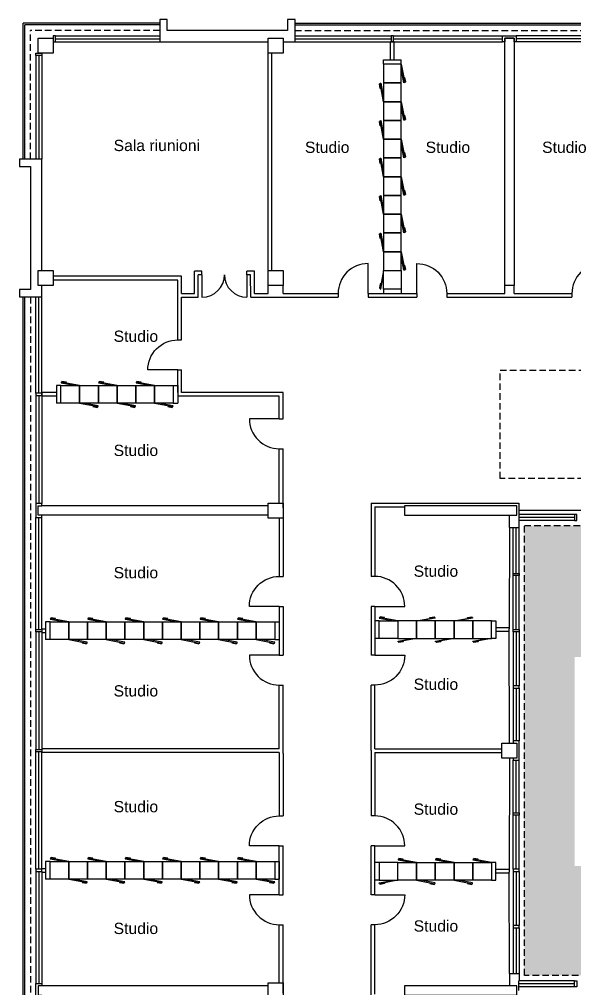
# Model space of a CAD drawing. Header units: millimetres. Extents: x 1523 to 2870, y 1212 to 1902.
# Drawn here: x 1570.4 to 1718.5, y 1643.6 to 1902.1 of the extents above; entities that cross this region are included whole.
import ezdxf

# ---------------------------------------------------------------- set-up
doc = ezdxf.new("R2010")
doc.units = ezdxf.units.MM
doc.linetypes.add('CONTINUA', pattern=[0])
doc.linetypes.add('HIDDEN', pattern=[0.375, 0.25, -0.125])
for name, color, linetype in [('arredi', 143, 'Continuous'), ('PROIEZIONI', 4, 'CONTINUA'), ('RETINI', 8, 'Continuous'), ('SEZIONI', 7, 'Continuous'), ('TESTO', 7, 'Continuous')]:
    doc.layers.add(name, color=color, linetype=linetype)
doc.styles.add('Arial', font='Arial.ttf')

# ---------------------------------------------------------------- blocks, each defined once
blk = doc.blocks.new('ED003', base_point=(0.838, 5.982))
for p, q in [((0.838, 5.982), (0.838, 6.482)), ((1.838, 5.982), (1.838, 6.482))]:
    blk.add_line(p, q)
for centre, start, end in [((0.838, 5.982), 0, 90), ((1.838, 5.982), 90, 180)]:
    blk.add_arc(centre, 0.5, start, end)
blk = doc.blocks.new('MODULOPARETEATTREZZATA')
at = {"linetype": 'Continuous'}
for p, q in [((47, 0), (0, 0)), ((0, 0), (0, -50)), ((47, 0), (56.2, -49.1)), ((47, -50), (47, 0)), ((54.3, -49.5), (47, -10.8)), ((0, -50), (47, -50)), ((56.2, -49.1), (54.3, -49.5)), ((54.9, -35.7), (55.9, -35.5)), ((57.1, -47.5), (54.9, -35.7)), ((55.9, -35.5), (58.1, -47.3)), ((58.1, -47.3), (57.1, -47.5))]:
    blk.add_line(p, q, dxfattribs=at)
blk = doc.blocks.new('ED001', base_point=(1.838, 7.784))
blk.add_line((1.838, 7.784), (1.838, 8.781))
blk.add_arc((1.836, 7.784), 0.998, 89.8816, 180)

msp = doc.modelspace()

# ---------------------------------------------------------------- hatches: boundary and pattern name
at = {"layer": 'RETINI'}
h = msp.add_hatch(dxfattribs=at)
h.set_pattern_fill('AR-SAND', color=256, scale=0.2)
h.set_pattern_definition([(37.5, (-291938.139, 424269.952), (-0.32000626, 9.78826475), [0, -7.7216, 0, -8.636, 0, -8.255]), (7.5, (-291938.139, 424269.952), (8.99046566, 14.336502), [0, -4.1656, 0, -6.9596, 0, -2.667]), (327.5, (-291944.387, 424269.952), (15.8198474, 0.0287437), [0, -2.54, 0, -9.144, 0, -11.938]), (317.5, (-291944.387, 424269.952), (15.27112905, 4.45858647), [0, -1.27, 0, -5.9944, 0, -6.858])])
h.paths.add_polyline_path([(1821.92, 1767.11), (1705.12, 1767.11), (1705.12, 1647.12), (1821.92, 1647.12)])
h.paths.add_polyline_path([(1808.84, 1732.07), (1808.84, 1676.36), (1718.54, 1676.36), (1718.54, 1732.07)], flags=16)
h.paths.add_polyline_path([(1786.27, 1718.14), (1786.27, 1690.29), (1741.12, 1690.29), (1741.12, 1718.14)], flags=0)
h.paths.add_polyline_path([(2140.92, 1767.11), (2024.12, 1767.11), (2024.12, 1647.12), (2140.92, 1647.12)])
h.paths.add_polyline_path([(2127.84, 1732.07), (2127.84, 1676.36), (2037.54, 1676.36), (2037.54, 1732.07)], flags=16)
h.paths.add_polyline_path([(2060.12, 1718.14), (2105.27, 1718.14), (2105.27, 1690.29), (2060.12, 1690.29)], flags=0)
h.paths.add_polyline_path([(1754.99, 1699.92), (1773.52, 1699.92), (1773.52, 1708.87), (1754.99, 1708.87)], flags=8)
h.paths.add_polyline_path([(2073.43, 1700.28), (2091.95, 1700.28), (2091.95, 1709.23), (2073.43, 1709.23)], flags=8)

# ---------------------------------------------------------------- linework, layer by layer
at = {"layer": 'arredi'}
for p, q in [((1667.57, 1891.31), (1672.27, 1891.31)), ((1667.57, 1890.16), (1667.57, 1891.31)), ((1672.27, 1890.16), (1672.27, 1891.31)), ((1667.57, 1830.16), (1667.57, 1829.01)), ((1672.27, 1830.16), (1672.27, 1829.01)), ((1581.44, 1804.46), (1580.26, 1804.46)), ((1580.26, 1804.46), (1580.26, 1799.76)), ((1611.44, 1804.46), (1612.62, 1804.46)), ((1612.62, 1804.46), (1612.62, 1799.76)), ((1581.44, 1799.76), (1580.26, 1799.76)), ((1611.44, 1799.76), (1612.62, 1799.76)), ((1577.36, 1741.41), (1577.36, 1736.71)), ((1578.54, 1741.41), (1577.36, 1741.41)), ((1638.54, 1741.41), (1639.72, 1741.41)), ((1639.72, 1741.41), (1639.72, 1736.71)), ((1666.36, 1741.71), (1665.21, 1741.71)), ((1696.36, 1741.71), (1697.51, 1741.71)), ((1697.51, 1741.71), (1697.51, 1737.01)), ((1578.54, 1736.71), (1577.36, 1736.71)), ((1638.54, 1736.71), (1639.72, 1736.71)), ((1666.36, 1737.01), (1665.21, 1737.01)), ((1697.51, 1737.01), (1696.36, 1737.01)), ((1577.36, 1677.52), (1577.36, 1672.82)), ((1578.54, 1677.52), (1577.36, 1677.52)), ((1638.54, 1677.52), (1639.72, 1677.52)), ((1639.72, 1677.52), (1639.72, 1672.82)), ((1666.36, 1677.22), (1665.21, 1677.22)), ((1578.54, 1672.82), (1577.36, 1672.82)), ((1638.54, 1672.82), (1639.72, 1672.82)), ((1666.36, 1672.52), (1665.21, 1672.52))]:
    msp.add_line(p, q, dxfattribs=at)
at = {"layer": 'arredi', "ltscale": 0.5}
for p, q in [((1697.51, 1677.22), (1696.36, 1677.22)), ((1697.51, 1672.52), (1697.51, 1677.22)), ((1696.36, 1672.52), (1697.51, 1672.52))]:
    msp.add_line(p, q, dxfattribs=at)
at = {"layer": 'PROIEZIONI', "ltscale": 0.5}
for p, q in [((1571.36, 1864.86), (1571.36, 1901.12)), ((1607.82, 1901.12), (1571.36, 1901.12)), ((1571.8, 1864.86), (1571.8, 1900.68)), ((1607.82, 1900.68), (1571.8, 1900.68)), ((1643.92, 1901.12), (1888.32, 1901.12)), ((1643.92, 1900.68), (1888.32, 1900.68)), ((1579.96, 1897.72), (1607.82, 1897.72)), ((1643.92, 1897.72), (1669.62, 1897.72)), ((1670.22, 1897.72), (1699.27, 1897.72)), ((1732.02, 1897.72), (1702.97, 1897.72)), ((1579.96, 1896.92), (1607.82, 1896.92)), ((1579.96, 1896.12), (1607.82, 1896.12)), ((1643.92, 1896.92), (1669.62, 1896.92)), ((1643.92, 1896.12), (1669.62, 1896.12)), ((1670.22, 1896.92), (1699.27, 1896.92)), ((1670.22, 1896.12), (1699.27, 1896.12)), ((1732.02, 1896.92), (1702.97, 1896.92)), ((1732.02, 1896.12), (1702.97, 1896.12)), ((1574.76, 1892.52), (1574.76, 1864.86)), ((1575.56, 1892.52), (1575.56, 1864.86)), ((1576.36, 1892.52), (1576.36, 1864.86)), ((1571.39, 1586.13), (1571.39, 1828.1)), ((1571.83, 1586.13), (1571.83, 1828.1)), ((1574.76, 1802.41), (1574.76, 1828.1)), ((1575.56, 1802.41), (1575.56, 1828.1)), ((1576.36, 1802.41), (1576.36, 1828.1)), ((1574.76, 1801.81), (1574.76, 1772.96)), ((1575.56, 1801.81), (1575.56, 1772.96)), ((1576.36, 1801.81), (1576.36, 1772.96)), ((1761.52, 1771.11), (1703.62, 1771.11)), ((1574.76, 1739.36), (1574.76, 1769.26)), ((1575.56, 1739.36), (1575.56, 1769.26)), ((1576.36, 1739.36), (1576.36, 1769.26)), ((1718.53, 1770.11), (1703.62, 1770.11)), ((1718.53, 1769.31), (1703.62, 1769.31)), ((1718.53, 1768.51), (1703.62, 1768.51)), ((1701.12, 1766.61), (1701.09, 1739.56)), ((1702.12, 1754.36), (1702.12, 1766.61)), ((1702.92, 1754.36), (1702.92, 1766.61)), ((1703.72, 1754.36), (1703.72, 1766.61)), ((1702.12, 1739.36), (1702.12, 1753.76)), ((1702.92, 1739.36), (1702.92, 1753.76)), ((1703.72, 1739.36), (1703.72, 1753.76)), ((1574.76, 1738.76), (1574.76, 1707.41)), ((1575.56, 1738.76), (1575.56, 1707.41)), ((1576.36, 1738.76), (1576.36, 1707.41)), ((1701.12, 1709.11), (1701.09, 1739.56)), ((1702.12, 1738.76), (1702.12, 1724.36)), ((1702.92, 1738.76), (1702.92, 1724.36)), ((1703.72, 1738.76), (1703.72, 1724.36)), ((1702.12, 1723.76), (1702.12, 1709.71)), ((1702.92, 1723.76), (1702.92, 1709.71)), ((1703.72, 1723.76), (1703.72, 1709.71)), ((1574.76, 1675.47), (1574.76, 1706.81)), ((1575.56, 1675.47), (1575.56, 1706.81)), ((1576.36, 1675.47), (1576.36, 1706.81)), ((1701.12, 1705.11), (1701.09, 1674.67)), ((1702.12, 1690.47), (1702.12, 1704.51)), ((1702.92, 1690.47), (1702.92, 1704.51)), ((1703.72, 1690.47), (1703.72, 1704.51)), ((1702.12, 1675.47), (1702.12, 1689.87)), ((1702.92, 1675.47), (1702.92, 1689.87)), ((1703.72, 1675.47), (1703.72, 1689.87)), ((1574.76, 1674.87), (1574.76, 1644.97)), ((1575.56, 1674.87), (1575.56, 1644.97)), ((1576.36, 1674.87), (1576.36, 1644.97)), ((1701.12, 1647.61), (1701.09, 1674.67)), ((1702.12, 1674.87), (1702.12, 1660.47)), ((1702.92, 1674.87), (1702.92, 1660.47)), ((1703.72, 1674.87), (1703.72, 1660.47)), ((1702.12, 1659.87), (1702.12, 1647.61)), ((1702.92, 1659.87), (1702.92, 1647.61)), ((1703.72, 1659.87), (1703.72, 1647.61)), ((1718.53, 1645.72), (1703.62, 1645.72)), ((1718.53, 1644.92), (1703.62, 1644.92)), ((1718.53, 1644.12), (1703.62, 1644.12))]:
    msp.add_line(p, q, dxfattribs=at)
at = {"layer": 'PROIEZIONI', "color": 143, "linetype": 'HIDDEN', "ltscale": 7}
for p, q in [((1607.82, 1899.12), (1573.36, 1899.12)), ((1573.36, 1864.86), (1573.36, 1899.12)), ((1643.92, 1899.12), (1887.82, 1899.12)), ((1573.36, 1828.1), (1573.36, 1586.13))]:
    msp.add_line(p, q, dxfattribs=at)
for points in [[(1698.63, 1808.54), (1726.29, 1808.54), (1726.29, 1779.67), (1698.63, 1779.67)], [(1705.12, 1647.12), (1705.12, 1767.11), (1821.92, 1767.11), (1821.92, 1647.12)]]:
    msp.add_lwpolyline(points, close=True, dxfattribs=at)
at = {"layer": 'SEZIONI', "ltscale": 0.5}
for p, q in [((1669.42, 1891.31), (1669.42, 1896.12)), ((1670.42, 1896.12), (1669.42, 1896.12)), ((1670.42, 1891.31), (1670.42, 1896.12)), ((1699.87, 1831.11), (1699.87, 1897.12)), ((1699.87, 1897.12), (1702.37, 1897.12)), ((1702.37, 1897.12), (1702.37, 1831.11)), ((1636.72, 1835.11), (1636.72, 1893.12)), ((1637.72, 1835.11), (1637.72, 1893.12)), ((1613.62, 1833.61), (1579.36, 1833.61)), ((1613.62, 1829.01), (1613.62, 1833.61)), ((1617.08, 1829.01), (1617.08, 1835.01)), ((1618.08, 1835.01), (1617.08, 1835.01)), ((1619.08, 1835.01), (1618.08, 1835.01)), ((1619.09, 1834.01), (1618.08, 1834.01)), ((1618.09, 1828.01), (1618.08, 1834.01)), ((1619.09, 1834.01), (1619.08, 1835.01)), ((1631.09, 1834.01), (1631.08, 1835.01)), ((1632.08, 1835.01), (1631.08, 1835.01)), ((1632.08, 1834.01), (1631.09, 1834.01)), ((1633.08, 1835.01), (1632.08, 1835.01)), ((1632.09, 1828.01), (1632.08, 1834.01)), ((1633.08, 1829.01), (1633.08, 1835.01)), ((1612.62, 1832.61), (1579.36, 1832.61)), ((1612.62, 1816.61), (1612.62, 1832.61)), ((1636.72, 1829.01), (1636.72, 1831.11)), ((1640.72, 1829.01), (1640.72, 1831.11)), ((1699.87, 1829.01), (1699.87, 1831.11)), ((1702.37, 1831.11), (1699.87, 1831.11)), ((1702.37, 1829.01), (1702.37, 1831.11)), ((1613.62, 1829.01), (1617.08, 1829.01)), ((1613.62, 1816.61), (1613.62, 1828.01)), ((1613.62, 1828.01), (1618.09, 1828.01)), ((1632.09, 1828.01), (1636.72, 1828.01)), ((1633.08, 1829.01), (1636.72, 1829.01)), ((1636.72, 1828.01), (1655.42, 1828.01)), ((1640.72, 1829.01), (1655.42, 1829.01)), ((1655.42, 1829.01), (1655.42, 1828.01)), ((1663.42, 1829.01), (1676.42, 1829.01)), ((1663.42, 1829.01), (1663.42, 1828.01)), ((1663.42, 1828.01), (1676.42, 1828.01)), ((1676.42, 1829.01), (1676.42, 1828.01)), ((1684.42, 1829.01), (1699.87, 1829.01)), ((1684.42, 1829.01), (1684.42, 1828.01)), ((1684.42, 1828.01), (1701.12, 1828.01)), ((1701.12, 1828.01), (1717.82, 1828.01)), ((1702.37, 1829.01), (1717.82, 1829.01)), ((1717.82, 1829.01), (1717.82, 1828.01)), ((1612.62, 1816.61), (1613.62, 1816.61)), ((1612.62, 1802.61), (1612.62, 1808.61)), ((1612.62, 1808.61), (1613.62, 1808.61)), ((1613.62, 1802.61), (1613.62, 1808.61)), ((1580.26, 1802.61), (1576.36, 1802.61)), ((1576.36, 1802.61), (1576.36, 1801.61)), ((1639.72, 1802.61), (1613.62, 1802.61)), ((1640.72, 1802.61), (1613.62, 1802.61)), ((1639.72, 1802.61), (1639.72, 1802.61)), ((1640.72, 1795.61), (1640.72, 1802.61)), ((1580.26, 1801.61), (1576.36, 1801.61)), ((1639.72, 1801.61), (1612.62, 1801.61)), ((1639.72, 1795.61), (1639.72, 1801.61)), ((1639.72, 1795.61), (1640.72, 1795.61)), ((1639.72, 1773.11), (1639.72, 1787.61)), ((1639.72, 1787.61), (1640.72, 1787.61)), ((1640.72, 1771.86), (1640.72, 1787.61)), ((1636.72, 1772.36), (1576.36, 1772.36)), ((1640.72, 1771.86), (1640.72, 1753.56)), ((1664.21, 1773.11), (1703.62, 1773.11)), ((1664.21, 1773.11), (1664.21, 1753.56)), ((1665.21, 1772.11), (1673.12, 1772.11)), ((1665.21, 1772.11), (1665.21, 1753.56)), ((1703.62, 1773.11), (1703.62, 1768.51)), ((1636.72, 1769.86), (1576.36, 1769.86)), ((1639.72, 1769.11), (1639.72, 1753.56)), ((1701.12, 1766.61), (1701.12, 1769.86)), ((1703.72, 1768.51), (1703.62, 1768.51)), ((1703.72, 1766.61), (1703.72, 1768.51)), ((1701.12, 1766.61), (1703.72, 1766.61)), ((1639.72, 1753.56), (1640.72, 1753.56)), ((1665.21, 1753.56), (1664.21, 1753.56)), ((1639.72, 1745.56), (1639.72, 1739.56)), ((1639.72, 1745.56), (1640.72, 1745.56)), ((1640.72, 1745.56), (1640.72, 1732.56)), ((1664.21, 1745.56), (1664.21, 1732.56)), ((1665.21, 1745.56), (1664.21, 1745.56)), ((1665.21, 1745.56), (1665.21, 1732.56)), ((1701.09, 1739.86), (1697.51, 1739.86)), ((1576.36, 1739.56), (1577.36, 1739.56)), ((1576.36, 1739.56), (1576.36, 1738.56)), ((1576.36, 1738.56), (1577.36, 1738.56)), ((1639.72, 1738.56), (1639.72, 1732.56)), ((1701.09, 1738.86), (1697.51, 1738.86)), ((1639.72, 1732.56), (1640.72, 1732.56)), ((1665.21, 1732.56), (1664.21, 1732.56)), ((1639.72, 1724.56), (1640.72, 1724.56)), ((1639.72, 1707.61), (1639.72, 1724.56)), ((1640.72, 1706.36), (1640.72, 1724.56)), ((1665.21, 1724.56), (1664.21, 1724.56)), ((1664.21, 1707.11), (1664.21, 1724.56)), ((1665.21, 1707.61), (1665.21, 1724.56)), ((1639.72, 1707.61), (1576.36, 1707.61)), ((1576.36, 1707.61), (1576.36, 1706.61)), ((1639.72, 1706.61), (1576.36, 1706.61)), ((1639.72, 1706.61), (1639.72, 1689.67)), ((1640.72, 1706.36), (1640.72, 1689.67)), ((1664.21, 1707.11), (1664.21, 1689.67)), ((1665.21, 1707.61), (1699.11, 1707.61)), ((1665.21, 1706.61), (1699.11, 1706.61)), ((1665.21, 1706.61), (1665.21, 1689.67)), ((1703.11, 1707.61), (1703.12, 1707.61)), ((1703.11, 1706.61), (1703.12, 1706.61)), ((1639.72, 1689.67), (1640.72, 1689.67)), ((1665.21, 1689.67), (1664.21, 1689.67)), ((1639.72, 1681.67), (1640.72, 1681.67)), ((1639.72, 1675.67), (1639.72, 1681.67)), ((1640.72, 1668.67), (1640.72, 1681.67)), ((1665.21, 1681.67), (1664.21, 1681.67)), ((1664.21, 1668.67), (1664.21, 1681.67)), ((1665.21, 1668.67), (1665.21, 1681.67)), ((1576.36, 1675.67), (1577.36, 1675.67)), ((1576.36, 1674.67), (1576.36, 1675.67)), ((1639.72, 1668.67), (1639.72, 1675.67)), ((1701.09, 1675.37), (1697.51, 1675.37)), ((1576.36, 1674.67), (1577.36, 1674.67)), ((1701.09, 1674.37), (1697.51, 1674.37)), ((1639.72, 1668.67), (1640.72, 1668.67)), ((1665.21, 1668.67), (1664.21, 1668.67)), ((1639.72, 1645.12), (1639.72, 1660.67)), ((1639.72, 1660.67), (1640.72, 1660.67)), ((1640.72, 1642.37), (1640.72, 1660.67)), ((1664.21, 1641.12), (1664.21, 1660.67)), ((1665.21, 1660.67), (1664.21, 1660.67)), ((1665.21, 1642.12), (1665.21, 1660.67)), ((1636.72, 1644.37), (1576.36, 1644.37))]:
    msp.add_line(p, q, dxfattribs=at)
at = {"layer": 'SEZIONI'}
for p, q in [((1701.12, 1647.61), (1701.12, 1644.37)), ((1701.12, 1647.61), (1703.72, 1647.61)), ((1703.72, 1647.61), (1703.72, 1645.72)), ((1703.62, 1643.12), (1703.62, 1645.72)), ((1703.72, 1645.72), (1703.62, 1645.72))]:
    msp.add_line(p, q, dxfattribs=at)
at = {"layer": 'SEZIONI', "ltscale": 0.5}
for points in [[(1640.72, 1897.12), (1640.72, 1896.12), (1643.92, 1896.12), (1643.92, 1902.12), (1641.92, 1902.12), (1641.92, 1899.12), (1609.82, 1899.12), (1609.82, 1902.12), (1607.82, 1902.12), (1607.82, 1896.12), (1636.72, 1896.12), (1636.72, 1897.12)], [(1579.96, 1896.12), (1579.96, 1897.72), (1579.36, 1897.72), (1579.36, 1896.12)], [(1670.22, 1896.12), (1670.22, 1897.72), (1669.62, 1897.72), (1669.62, 1896.12)], [(1699.87, 1896.12), (1699.27, 1896.12), (1699.27, 1897.72), (1702.97, 1897.72), (1702.97, 1896.12), (1702.37, 1896.12), (1702.37, 1897.12), (1699.87, 1897.12)], [(1575.36, 1893.12), (1575.36, 1897.12), (1579.36, 1897.12), (1579.36, 1893.12)], [(1636.72, 1893.12), (1636.72, 1897.12), (1640.72, 1897.12), (1640.72, 1893.12)], [(1576.36, 1892.52), (1574.76, 1892.52), (1574.76, 1893.12), (1576.36, 1893.12)], [(1570.36, 1864.86), (1570.36, 1862.86), (1573.36, 1862.86), (1573.36, 1830.1), (1570.36, 1830.1), (1570.36, 1828.1), (1576.36, 1828.1), (1576.36, 1831.11), (1575.36, 1831.11), (1575.36, 1835.11), (1576.36, 1835.11), (1576.36, 1864.86)], [(1575.36, 1831.11), (1575.36, 1835.11), (1579.36, 1835.11), (1579.36, 1831.11)], [(1636.72, 1831.11), (1636.72, 1835.11), (1640.72, 1835.11), (1640.72, 1831.11)], [(1576.36, 1802.41), (1574.76, 1802.41), (1574.76, 1801.81), (1576.36, 1801.81)], [(1576.36, 1772.36), (1576.36, 1772.96), (1574.76, 1772.96), (1574.76, 1769.26), (1576.36, 1769.26), (1576.36, 1769.86), (1575.36, 1769.86), (1575.36, 1772.36)], [(1636.72, 1769.11), (1636.72, 1773.11), (1640.72, 1773.11), (1640.72, 1769.11)], [(1703.12, 1769.86), (1703.12, 1772.36), (1673.12, 1772.36), (1673.12, 1769.86)], [(1718.53, 1770.11), (1718.53, 1768.51), (1719.13, 1768.51), (1719.13, 1770.11)], [(1702.12, 1754.36), (1703.72, 1754.36), (1703.72, 1753.76), (1702.12, 1753.76)], [(1576.36, 1738.76), (1574.76, 1738.76), (1574.76, 1739.36), (1576.36, 1739.36)], [(1702.12, 1739.36), (1703.72, 1739.36), (1703.72, 1738.76), (1702.12, 1738.76)], [(1702.12, 1723.76), (1703.72, 1723.76), (1703.72, 1724.36), (1702.12, 1724.36)], [(1699.12, 1705.11), (1699.12, 1709.11), (1703.12, 1709.11), (1703.12, 1705.11)], [(1702.12, 1705.11), (1702.12, 1704.51), (1703.72, 1704.51), (1703.72, 1709.71), (1702.12, 1709.71), (1702.12, 1709.11), (1703.12, 1709.11), (1703.12, 1705.11)], [(1576.36, 1706.81), (1574.76, 1706.81), (1574.76, 1707.41), (1576.36, 1707.41)], [(1702.12, 1690.47), (1703.72, 1690.47), (1703.72, 1689.87), (1702.12, 1689.87)], [(1576.36, 1675.47), (1574.76, 1675.47), (1574.76, 1674.87), (1576.36, 1674.87)], [(1702.12, 1674.87), (1703.72, 1674.87), (1703.72, 1675.47), (1702.12, 1675.47)], [(1702.12, 1659.87), (1703.72, 1659.87), (1703.72, 1660.47), (1702.12, 1660.47)], [(1576.36, 1641.87), (1576.36, 1641.27), (1574.76, 1641.27), (1574.76, 1644.97), (1576.36, 1644.97), (1576.36, 1644.37), (1575.36, 1644.37), (1575.36, 1641.87)], [(1636.72, 1641.12), (1636.72, 1645.12), (1640.72, 1645.12), (1640.72, 1641.12)], [(1703.12, 1641.87), (1703.12, 1644.37), (1673.12, 1644.37), (1673.12, 1641.87)], [(1718.53, 1644.12), (1718.53, 1645.72), (1719.13, 1645.72), (1719.13, 1644.12)]]:
    msp.add_lwpolyline(points, close=True, dxfattribs=at)

# ---------------------------------------------------------------- block references
at = {"layer": 'arredi', "yscale": 0.1, "zscale": 0.1}
for p, xscale in [((1667.57, 1890.16), 0.1), ((1667.57, 1880.16), 0.1), ((1667.57, 1870.16), 0.1), ((1667.57, 1860.16), 0.1), ((1667.57, 1850.16), 0.1), ((1667.57, 1840.16), 0.1), ((1672.27, 1835.16), -0.1)]:
    msp.add_blockref('MODULOPARETEATTREZZATA', p, dxfattribs=dict(at, xscale=xscale))
for p, xscale, rotation in [((1672.27, 1880.16), 0.1, 180), ((1672.27, 1870.16), 0.1, 180), ((1672.27, 1860.16), 0.1, 180), ((1672.27, 1850.16), 0.1, 180), ((1672.27, 1840.16), 0.1, 180), ((1671.36, 1737.01), -0.1, 270), ((1676.36, 1737.01), 0.1, 90), ((1686.36, 1737.01), 0.1, 90), ((1676.36, 1741.71), 0.1, 270), ((1686.36, 1741.71), 0.1, 270), ((1696.36, 1741.71), 0.1, 270), ((1671.36, 1677.22), 0.1, 270)]:
    msp.add_blockref('MODULOPARETEATTREZZATA', p, dxfattribs=dict(at, xscale=xscale, rotation=rotation))
at = {"layer": 'arredi', "extrusion": (0, 0, -1), "xscale": 0.1, "yscale": 0.1, "zscale": -0.1}
for p, rotation in [((-1586.44, 1799.76), 90), ((-1586.44, 1804.46), 270), ((-1596.44, 1799.76), 90), ((-1596.44, 1804.46), 270), ((-1606.44, 1799.76), 90), ((-1606.44, 1804.46), 270), ((-1583.54, 1736.71), 90), ((-1593.54, 1736.71), 90), ((-1603.54, 1736.71), 90), ((-1613.54, 1736.71), 90), ((-1623.54, 1736.71), 90), ((-1633.54, 1736.71), 90), ((-1583.54, 1741.41), 270), ((-1593.54, 1741.41), 270), ((-1603.54, 1741.41), 270), ((-1613.54, 1741.41), 270), ((-1623.54, 1741.41), 270), ((-1633.54, 1741.41), 270), ((-1583.54, 1672.82), 90), ((-1593.54, 1672.82), 90), ((-1603.54, 1672.82), 90), ((-1613.54, 1672.82), 90), ((-1623.54, 1672.82), 90), ((-1633.54, 1672.82), 90), ((-1676.36, 1672.52), 90), ((-1686.36, 1672.52), 90), ((-1696.36, 1672.52), 90), ((-1583.54, 1677.52), 270), ((-1593.54, 1677.52), 270), ((-1603.54, 1677.52), 270), ((-1613.54, 1677.52), 270), ((-1623.54, 1677.52), 270), ((-1633.54, 1677.52), 270), ((-1676.36, 1677.22), 270), ((-1686.36, 1677.22), 270)]:
    msp.add_blockref('MODULOPARETEATTREZZATA', p, dxfattribs=dict(at, rotation=rotation))
at = {"layer": 'PROIEZIONI', "ltscale": 0.5, "yscale": 8, "zscale": 8}
for p, xscale in [((1663.42, 1829.01), 8), ((1676.42, 1829.01), -8), ((1725.82, 1829.01), 8)]:
    msp.add_blockref('ED001', p, dxfattribs=dict(at, xscale=xscale))
at = {"layer": 'PROIEZIONI', "ltscale": 0.5}
for name, p, xscale, yscale, zscale, rotation in [('ED003', (1631.09, 1834.01), 12, 12, 12, 180), ('ED001', (1612.62, 1808.61), -8, 8, 8, 90), ('ED001', (1639.72, 1795.61), 8, 8, 8, 90), ('ED001', (1639.72, 1745.56), -8, 8, 8, 90), ('ED001', (1665.21, 1745.56), 8, 8, 8, 270), ('ED001', (1639.72, 1732.56), 8, 8, 8, 90.00000000000203), ('ED001', (1665.21, 1732.56), -8, 8, 8, 270), ('ED001', (1639.72, 1681.67), -8, 8, 8, 89.99999999999783), ('ED001', (1665.21, 1681.67), 8, 8, 8, 270), ('ED001', (1639.72, 1668.67), 8, 8, 8, 89.99999999999788), ('ED001', (1665.21, 1668.67), -8, 8, 8, 270)]:
    msp.add_blockref(name, p, dxfattribs=dict(at, xscale=xscale, yscale=yscale, zscale=zscale, rotation=rotation))

# ---------------------------------------------------------------- texts
at = {"layer": 'TESTO', "ltscale": 0.5, "style": 'Arial'}
for s, p in [('Sala riunioni', (1595.51, 1867)), ('Studio', (1646.56, 1866.51)), ('Studio', (1678.77, 1866.51)), ('Studio', (1709.86, 1866.51)), ('Studio', (1595.51, 1816.12)), ('Studio', (1595.51, 1785.67)), ('Studio', (1595.51, 1753.06)), ('Studio', (1675.58, 1753.46)), ('Studio', (1595.51, 1721.53)), ('Studio', (1675.58, 1723.3)), ('Studio', (1595.51, 1690.66)), ('Studio', (1675.58, 1689.99)), ('Studio', (1595.51, 1658.18)), ('Studio', (1675.58, 1658.83))]:
    msp.add_text(s, height=3, dxfattribs=at).set_placement(p)

doc.saveas('drawing.dxf')
